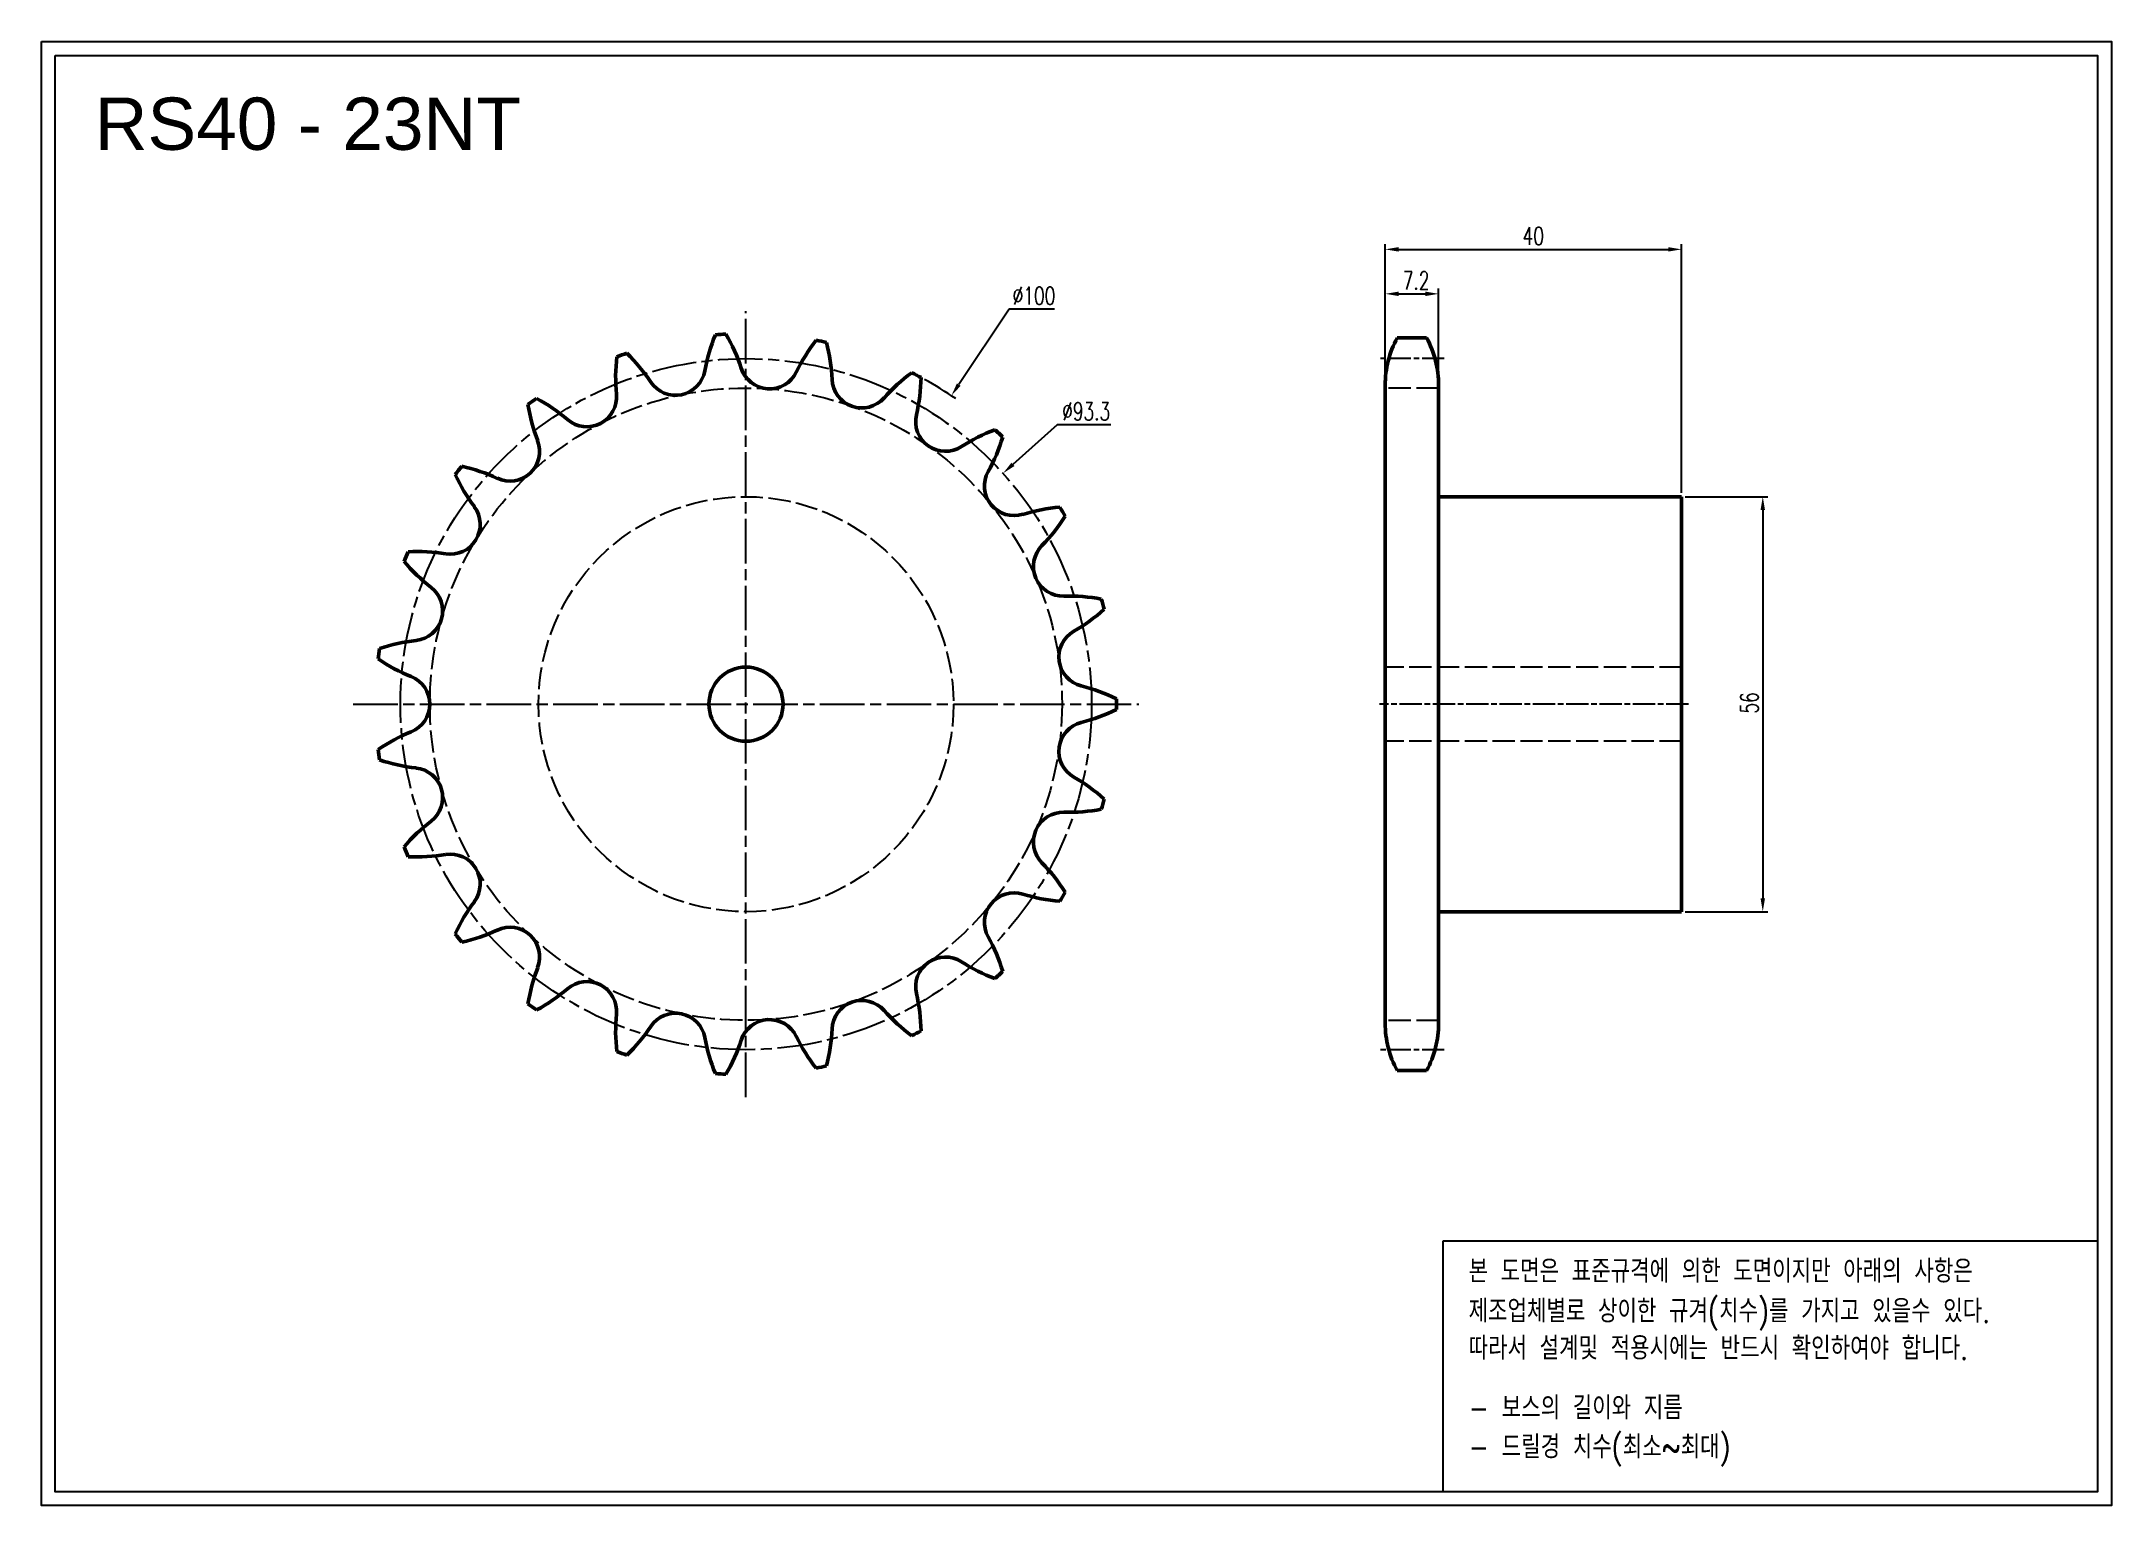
# Model space of a CAD drawing. Header units: millimetres. Extents: x -21282 to -21003, y 1360 to 1558.
import ezdxf

# ---------------------------------------------------------------- set-up
doc = ezdxf.new("R2010")
doc.units = ezdxf.units.MM
for name, pattern in [('AM_ISO02W050', [7.5, 6, -1.5]), ('AM_ISO02W050x2', [3.75, 3, -0.75]), ('AM_ISO08W050', [18, 12, -1.5, 3, -1.5]), ('AM_ISO08W050x2', [9, 6, -0.75, 1.5, -0.75])]:
    doc.linetypes.add(name, pattern=pattern)
for name, color, linetype, lineweight in [('AM_0N', 7, 'Continuous', 50), ('AM_3N', 6, 'AM_ISO02W050', 25), ('AM_7', 4, 'AM_ISO08W050', 25), ('AM_7N', 4, 'AM_ISO08W050', 25)]:
    doc.layers.add(name, color=color, linetype=linetype, lineweight=lineweight)
doc.layers.add('S-DIM', color=7, linetype='Continuous')
doc.styles.add('HAN', font='ROMANS.shx', dxfattribs={"width": 0.7, "bigfont": 'whgtxt.shx'})
doc.styles.add('HSG', font='SIMPLEX.shx', dxfattribs={"width": 0.7, "bigfont": 'HSG.shx'})
doc.styles.get("Standard").update_dxf_attribs({"font": 'arial.ttf'})
doc.dimstyles.new('APP3', dxfattribs={"dimtxt": 2.4, "dimasz": 1.8, "dimexe": 0.7, "dimexo": 0.5, "dimgap": 0.6, "dimtad": 1, "dimtoh": 1, "dimdec": 1, "dimrnd": 0.01, "dimzin": 9, "dimdsep": 46, "dimtxsty": 'HSG', "dimcen": 0, "dimclrd": 1, "dimclre": 1, "dimclrt": 256, "dimazin": 2, "dimtp": 1, "dimtm": 1, "dimtfac": 0.5, "dimtdec": 1, "dimtofl": 0, "dimtmove": 0, "dimatfit": 3, "dimfxl": 0, "dimtvp": 1, "dimtolj": 2, "dimlwd": -1, "dimlwe": -1, "dimarcsym": 0})
doc.dimstyles.new('APP3$0', dxfattribs={"dimtxt": 2.4, "dimasz": 1.8, "dimexe": 0.7, "dimexo": 0.5, "dimgap": 0.6, "dimtad": 1, "dimtoh": 1, "dimdec": 1, "dimrnd": 0.01, "dimzin": 9, "dimdsep": 46, "dimtxsty": 'HSG', "dimcen": 0, "dimclrd": 1, "dimclre": 1, "dimclrt": 256, "dimazin": 2, "dimtp": 1, "dimtm": 1, "dimtfac": 0.5, "dimtdec": 1, "dimtofl": 0, "dimtmove": 0, "dimatfit": 3, "dimfxl": 0, "dimtvp": 1, "dimtolj": 2, "dimlwd": -1, "dimlwe": -1, "dimarcsym": 0})

# ---------------------------------------------------------------- blocks, each defined once
blk = doc.blocks.new('*D1')
at = {"layer": 'Defpoints', "color": 0, "transparency": 16777216}
for p in [(-21159.39, 1509.76), (-21214.84, 1426.51)]:
    blk.add_point(p, dxfattribs=at)
at = {"layer": 'S-DIM', "color": 1, "transparency": 16777216}
for p, q in [((-21151.6, 1521.45), (-21158.39, 1511.26)), ((-21145.48, 1521.45), (-21151.6, 1521.45))]:
    blk.add_line(p, q, dxfattribs=at)
blk.add_arc((-21187.11, 1468.14), 50.01, 55.5304, 61.2172, dxfattribs=at)
blk.add_solid([(-21158.64, 1511.42), (-21158.14, 1511.09), (-21159.39, 1509.76)], dxfattribs=at)
at = {"layer": 'S-DIM', "transparency": 16777216, "insert": (-21148.24, 1523.25), "char_height": 2.4, "attachment_point": 5, "style": 'HSG'}
blk.add_mtext('\\A2;∅100', dxfattribs=at)
blk = doc.blocks.new('*D2')
at = {"layer": 'Defpoints', "color": 0, "transparency": 16777216}
for p in [(-21152.42, 1499.29), (-21221.81, 1436.98)]:
    blk.add_point(p, dxfattribs=at)
at = {"layer": 'S-DIM', "color": 1, "transparency": 16777216}
for p, q in [((-21145.11, 1505.85), (-21151.08, 1500.5)), ((-21137.87, 1505.85), (-21145.11, 1505.85))]:
    blk.add_line(p, q, dxfattribs=at)
blk.add_solid([(-21151.28, 1500.72), (-21150.88, 1500.27), (-21152.42, 1499.29)], dxfattribs=at)
at = {"layer": 'S-DIM', "transparency": 16777216, "insert": (-21141.19, 1507.65), "char_height": 2.4, "attachment_point": 5, "style": 'HSG'}
blk.add_mtext('\\A2;∅93.3', dxfattribs=at)
blk = doc.blocks.new('*D3')
at = {"layer": 'Defpoints', "color": 0, "transparency": 16777216}
for p in [(-21093.63, 1523.51), (-21100.83, 1510.8), (-21093.63, 1510.8)]:
    blk.add_point(p, dxfattribs=at)
at = {"layer": 'S-DIM', "color": 1, "transparency": 16777216}
for p, q in [((-21100.83, 1511.3), (-21100.83, 1524.21)), ((-21099.03, 1523.51), (-21095.43, 1523.51)), ((-21093.63, 1511.3), (-21093.63, 1524.21))]:
    blk.add_line(p, q, dxfattribs=at)
for points in [[(-21099.03, 1523.81), (-21099.03, 1523.21), (-21100.83, 1523.51)], [(-21095.43, 1523.81), (-21095.43, 1523.21), (-21093.63, 1523.51)]]:
    blk.add_solid(points, dxfattribs=at)
at = {"layer": 'S-DIM', "transparency": 16777216, "insert": (-21096.66, 1525.31), "char_height": 2.4, "attachment_point": 5, "style": 'HSG'}
blk.add_mtext('\\A2;7.2', dxfattribs=at)
blk = doc.blocks.new('*D4')
at = {"layer": 'Defpoints', "color": 0, "transparency": 16777216}
for p in [(-21060.83, 1529.51), (-21100.83, 1510.8), (-21060.83, 1496.14)]:
    blk.add_point(p, dxfattribs=at)
at = {"layer": 'S-DIM', "color": 1, "transparency": 16777216}
for p, q in [((-21100.83, 1511.3), (-21100.83, 1530.21)), ((-21099.03, 1529.51), (-21062.63, 1529.51)), ((-21060.83, 1496.64), (-21060.83, 1530.21))]:
    blk.add_line(p, q, dxfattribs=at)
for points in [[(-21099.03, 1529.81), (-21099.03, 1529.21), (-21100.83, 1529.51)], [(-21062.63, 1529.81), (-21062.63, 1529.21), (-21060.83, 1529.51)]]:
    blk.add_solid(points, dxfattribs=at)
at = {"layer": 'S-DIM', "transparency": 16777216, "insert": (-21080.83, 1531.31), "char_height": 2.4, "attachment_point": 5, "style": 'HSG'}
blk.add_mtext('\\A2;40', dxfattribs=at)
blk = doc.blocks.new('*D5')
at = {"layer": 'Defpoints', "color": 0, "transparency": 16777216}
for p in [(-21060.83, 1496.14), (-21060.83, 1440.14), (-21049.87, 1440.14)]:
    blk.add_point(p, dxfattribs=at)
at = {"layer": 'S-DIM', "color": 1, "transparency": 16777216}
for p, q in [((-21060.33, 1496.14), (-21049.17, 1496.14)), ((-21049.87, 1494.34), (-21049.87, 1441.94)), ((-21060.33, 1440.14), (-21049.17, 1440.14))]:
    blk.add_line(p, q, dxfattribs=at)
for points in [[(-21050.17, 1494.34), (-21049.57, 1494.34), (-21049.87, 1496.14)], [(-21050.17, 1441.94), (-21049.57, 1441.94), (-21049.87, 1440.14)]]:
    blk.add_solid(points, dxfattribs=at)
at = {"layer": 'S-DIM', "transparency": 16777216, "insert": (-21051.67, 1468.31), "char_height": 2.4, "attachment_point": 5, "rotation": 90, "style": 'HSG'}
blk.add_mtext('\\A2;56', dxfattribs=at)

msp = doc.modelspace()

# ---------------------------------------------------------------- linework, layer by layer
for points in [[(-21282.21, 1557.57), (-21002.79, 1557.57), (-21002.79, 1360), (-21282.21, 1360)], [(-21280.33, 1555.69), (-21004.67, 1555.69), (-21004.67, 1361.88), (-21280.33, 1361.88)]]:
    msp.add_lwpolyline(points, close=True)
at = {"color": 6}
msp.add_lwpolyline([(-21092.99, 1395.72), (-21004.67, 1395.72), (-21004.67, 1361.88), (-21092.99, 1361.88)], close=True, dxfattribs=at)
at = {"layer": 'AM_0N'}
for p, q in [((-21099.21, 1517.57), (-21095.24, 1517.57)), ((-21100.83, 1511.17), (-21100.83, 1425.1)), ((-21093.63, 1511.17), (-21093.63, 1425.1)), ((-21093.63, 1496.14), (-21060.83, 1496.14)), ((-21060.83, 1496.14), (-21060.83, 1440.14)), ((-21093.63, 1440.14), (-21060.83, 1440.14)), ((-21099.21, 1418.7), (-21095.24, 1418.7))]:
    msp.add_line(p, q, dxfattribs=at)
msp.add_circle((-21187.11, 1468.14), 5, dxfattribs=at)
for centre, radius, start, end in [((-21169.19, 1508.89), 23.85, 157.6106, 169.7826), ((-21187.11, 1468.14), 50.01, 93.0944, 94.7317), ((-21210.42, 1506.07), 23.85, 18.0435, 30.2154), ((-21158.86, 1502.54), 23.85, 141.9585, 154.1304), ((-21187.11, 1468.14), 50.01, 77.4422, 79.0795), ((-21087.33, 1511.17), 13.5, 151.7009, 180), ((-21107.13, 1511.17), 13.5, 0, 28.2991), ((-21180.85, 1512.22), 23.85, 173.2628, 185.4348), ((-21187.11, 1468.14), 50.01, 108.7465, 110.3839), ((-21219.79, 1498.37), 23.85, 33.6957, 45.8676), ((-21199.32, 1510.95), 23.85, 2.3913, 14.5633), ((-21196.61, 1513.83), 4.01, 213.6957, 349.7826), ((-21183.93, 1514.7), 4.01, 198.0435, 334.1304), ((-21171.48, 1512.12), 4.01, 182.3913, 318.4783), ((-21150.62, 1493.64), 23.85, 126.3063, 138.4783), ((-21187.11, 1468.14), 50.01, 61.79, 63.4274), ((-21187.32, 1512.66), 23.85, 346.7391, 358.9111), ((-21187.11, 1468.14), 50.01, 124.3987, 126.0361), ((-21226.74, 1488.44), 23.85, 49.3478, 61.5198), ((-21208.59, 1509.58), 4.01, 229.3478, 5.4348), ((-21192.97, 1512.27), 23.85, 188.915, 201.087), ((-21160.2, 1506.27), 4.01, 166.7391, 302.8261), ((-21218.97, 1502.25), 4.01, 245, 21.087), ((-21145.09, 1482.85), 23.85, 110.6541, 122.8261), ((-21175.3, 1511.06), 23.85, 331.087, 343.2589), ((-21187.11, 1468.14), 50.01, 46.1378, 47.7752), ((-21187.11, 1468.14), 50.01, 140.0509, 141.6882), ((-21204.66, 1509.06), 23.85, 204.5672, 216.7391), ((-21230.75, 1476.99), 23.85, 65, 77.172), ((-21150.91, 1497.59), 4.01, 151.087, 287.1739), ((-21226.99, 1492.39), 4.01, 260.6522, 36.7391), ((-21142.68, 1470.97), 23.85, 95.002, 107.1739), ((-21164.16, 1506.28), 23.85, 315.4348, 327.6067), ((-21187.11, 1468.14), 50.01, 30.4857, 32.123), ((-21144.3, 1486.73), 4.01, 135.4348, 271.5217), ((-21187.11, 1468.14), 50.01, 155.7031, 157.3404), ((-21215.05, 1502.8), 23.85, 220.2193, 232.3913), ((-21231.52, 1464.89), 23.85, 80.6522, 92.8241), ((-21232.06, 1480.73), 4.01, 276.3043, 52.3913), ((-21143.56, 1458.88), 23.85, 79.3498, 91.5217), ((-21154.71, 1498.68), 23.85, 299.7826, 311.9546), ((-21187.11, 1468.14), 50.01, 14.8335, 16.4708), ((-21187.11, 1468.14), 50.01, 171.3552, 172.9926), ((-21229, 1453.03), 23.85, 96.3043, 108.4763), ((-21140.87, 1474.49), 4.01, 119.7826, 255.8696), ((-21223.37, 1493.98), 23.85, 235.8715, 248.0435), ((-21233.79, 1468.14), 4.01, 291.9565, 68.0435), ((-21147.68, 1447.47), 23.85, 63.6976, 75.8696), ((-21147.68, 1488.8), 23.85, 284.1304, 296.3024), ((-21187.11, 1468.14), 50.01, 359.1813, 0.8187), ((-21223.37, 1442.29), 23.85, 111.9565, 124.1285), ((-21140.87, 1461.78), 4.01, 104.1304, 240.2174), ((-21187.11, 1468.14), 50.01, 187.0074, 188.6448), ((-21229, 1483.24), 23.85, 251.5237, 263.6957), ((-21232.06, 1455.54), 4.01, 307.6087, 83.6957), ((-21154.71, 1437.6), 23.85, 48.0454, 60.2174), ((-21144.3, 1449.54), 4.01, 88.4783, 224.5652), ((-21143.56, 1477.4), 23.85, 268.4783, 280.6502), ((-21187.11, 1468.14), 50.01, 343.5292, 345.1665), ((-21215.05, 1433.47), 23.85, 127.6087, 139.7807), ((-21187.11, 1468.14), 50.01, 202.6596, 204.2969), ((-21231.52, 1471.38), 23.85, 267.1759, 279.3478), ((-21226.99, 1443.89), 4.01, 323.2609, 99.3478), ((-21164.16, 1429.99), 23.85, 32.3933, 44.5652), ((-21150.91, 1438.68), 4.01, 72.8261, 208.913), ((-21142.68, 1465.3), 23.85, 252.8261, 264.998), ((-21187.11, 1468.14), 50.01, 327.877, 329.5143), ((-21204.66, 1427.22), 23.85, 143.2609, 155.4328), ((-21187.11, 1468.14), 50.01, 218.3118, 219.9491), ((-21230.75, 1459.28), 23.85, 282.828, 295), ((-21218.97, 1434.03), 4.01, 338.913, 115), ((-21175.3, 1425.21), 23.85, 16.7411, 28.913), ((-21160.2, 1430.01), 4.01, 57.1739, 193.2609), ((-21192.97, 1424), 23.85, 158.913, 171.085), ((-21208.59, 1426.7), 4.01, 354.5652, 130.6522), ((-21145.09, 1453.42), 23.85, 237.1739, 249.3459), ((-21187.11, 1468.14), 50.01, 312.2248, 313.8622), ((-21226.74, 1447.84), 23.85, 298.4802, 310.6522), ((-21171.48, 1424.16), 4.01, 41.5217, 177.6087), ((-21187.32, 1423.61), 23.85, 1.0889, 13.2609), ((-21187.11, 1468.14), 50.01, 233.9639, 235.6013), ((-21180.85, 1424.06), 23.85, 174.5652, 186.7372), ((-21196.61, 1422.44), 4.01, 10.2174, 146.3043), ((-21183.93, 1421.57), 4.01, 25.8696, 161.9565), ((-21150.62, 1442.63), 23.85, 221.5217, 233.6937), ((-21087.33, 1425.1), 13.5, 180, 208.2991), ((-21107.13, 1425.1), 13.5, 331.7009, 0), ((-21219.79, 1437.9), 23.85, 314.1324, 326.3043), ((-21169.19, 1427.38), 23.85, 190.2174, 202.3894), ((-21210.42, 1430.2), 23.85, 329.7846, 341.9565), ((-21158.86, 1433.73), 23.85, 205.8696, 218.0415), ((-21199.32, 1425.32), 23.85, 345.4367, 357.6087), ((-21187.11, 1468.14), 50.01, 296.5726, 298.21), ((-21187.11, 1468.14), 50.01, 249.6161, 251.2535), ((-21187.11, 1468.14), 50.01, 265.2683, 266.9056), ((-21187.11, 1468.14), 50.01, 280.9205, 282.5578)]:
    msp.add_arc(centre, radius, start, end, dxfattribs=at)
at = {"layer": 'AM_3N', "linetype": 'AM_ISO02W050x2'}
for p, q in [((-21093.63, 1510.8), (-21100.83, 1510.8)), ((-21093.63, 1425.48), (-21100.83, 1425.48))]:
    msp.add_line(p, q, dxfattribs=at)
at = {"layer": 'AM_3N', "color": 2, "linetype": 'AM_ISO02W050x2'}
for p, q in [((-21060.83, 1473.14), (-21100.83, 1473.14)), ((-21060.83, 1463.14), (-21100.83, 1463.14))]:
    msp.add_line(p, q, dxfattribs=at)
at = {"layer": 'AM_3N', "linetype": 'AM_ISO02W050x2'}
msp.add_circle((-21187.11, 1468.14), 42.66, dxfattribs=at)
at = {"layer": 'AM_3N', "color": 2, "linetype": 'AM_ISO02W050x2'}
msp.add_circle((-21187.11, 1468.14), 28, dxfattribs=at)
at = {"layer": 'AM_7', "linetype": 'AM_ISO08W050x2'}
msp.add_circle((-21187.11, 1468.14), 46.63, dxfattribs=at)
at = {"layer": 'AM_7N', "linetype": 'AM_ISO08W050x2'}
for p, q in [((-21187.11, 1415.13), (-21187.11, 1521.15)), ((-21240.12, 1468.14), (-21134.1, 1468.14))]:
    msp.add_line(p, q, dxfattribs=at)
at = {"layer": 'AM_7N', "linetype": 'AM_ISO08W050x2', "ltscale": 0.5}
for p, q in [((-21092.86, 1514.77), (-21101.59, 1514.77)), ((-21059.89, 1468.14), (-21101.59, 1468.14)), ((-21092.86, 1421.5), (-21101.59, 1421.5))]:
    msp.add_line(p, q, dxfattribs=at)

# ---------------------------------------------------------------- texts
msp.add_text('RS40 - 23NT', height=7.056).set_placement((-21275.01, 1542.94))
at = {"color": 6, "style": 'HAN', "width": 0.8}
for s, p in [('본 도면은 표준규격에 의한 도면이지만 아래의 사항은', (-21089.58, 1390.08)), ('제조업체별로 상이한 규겨(치수)를 가지고 있을수 있다.', (-21089.58, 1384.7)), ('따라서 설계및 적용시에는 반드시 확인하여야 합니다.', (-21089.58, 1379.7)), ('- 보스의 길이와 지름', (-21089.58, 1371.65)), ('- 드릴경 치수(최소~최대)', (-21089.58, 1366.36))]:
    msp.add_text(s, height=3.1054, dxfattribs=at).set_placement(p)

# ---------------------------------------------------------------- dimensions: what is measured, and where the dimension line sits
at = {"layer": 'S-DIM'}
dim = msp.add_linear_dim(base=(-21060.83, 1529.51), p1=(-21100.83, 1510.8), p2=(-21060.83, 1496.14), dimstyle='APP3$0', dxfattribs=at)
dim.commit()
dim.dimension.update_dxf_attribs({"geometry": '*D4', "text_midpoint": (-21080.83, 1531.31)})
dim = msp.add_linear_dim(base=(-21093.63, 1523.51), p1=(-21100.83, 1510.8), p2=(-21093.63, 1510.8), dimstyle='APP3$0', dxfattribs=at)
dim.commit()
dim.dimension.update_dxf_attribs({"geometry": '*D3', "text_midpoint": (-21096.66, 1523.51), "dimtype": 128})
at = {"layer": 'S-DIM', "color": 3}
for p1, p2, picture, middle in [((-21214.84, 1426.51), (-21159.39, 1509.76), '*D1', (-21148.24, 1521.45)), ((-21221.81, 1436.98), (-21152.42, 1499.29), '*D2', (-21141.19, 1505.85))]:
    dim = msp.add_diameter_dim_2p(p1=p1, p2=p2, dimstyle='APP3', dxfattribs=at)
    dim.commit()
    dim.dimension.update_dxf_attribs({"geometry": picture, "text_midpoint": middle, "dimtype": 131})
at = {"layer": 'S-DIM'}
dim = msp.add_linear_dim(base=(-21049.87, 1440.14), p1=(-21060.83, 1496.14), p2=(-21060.83, 1440.14), angle=90, dimstyle='APP3$0', dxfattribs=at)
dim.commit()
dim.dimension.update_dxf_attribs({"geometry": '*D5', "text_midpoint": (-21049.87, 1468.31), "dimtype": 128})

doc.saveas('drawing.dxf')
